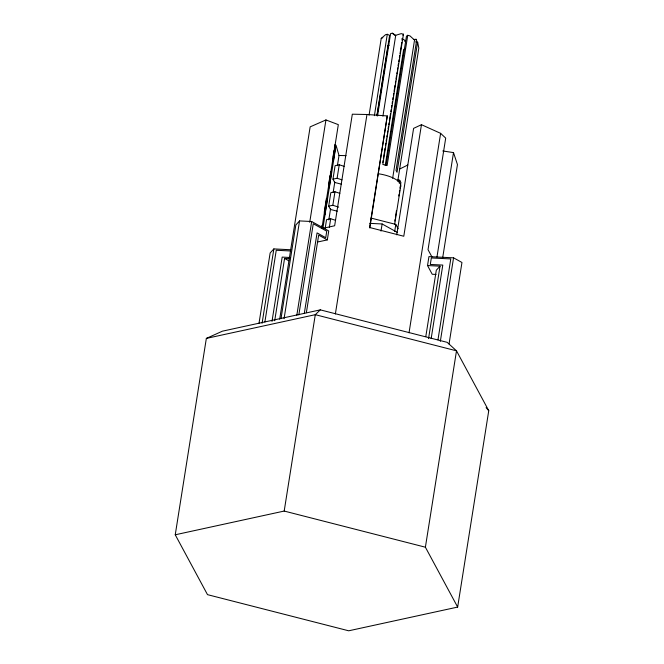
<?xml version="1.0" encoding="UTF-8"?>
<svg xmlns="http://www.w3.org/2000/svg" width="664" height="664" viewBox="0 0 664 664"><rect width="100%" height="100%" fill="white"/><g stroke="black" fill="none" stroke-linecap="round" stroke-linejoin="round"><path stroke-width="1" d="M323.443 228.208L334.648 225.768L352.318 114.2L366.968 114.498L387.278 115.934L369.798 227.935M175.246 534.786L206.346 338.408L222.44 331.17L320.305 309.864L447.146 342.333L456.5 350.824L488.754 410.701L457.654 607.079L348.708 630.8L207.5 594.654L175.246 534.786L284.192 511.056L425.392 547.202L457.654 607.079M259.018 323.235L270.148 252.959L273.867 248.909L290.791 249.755M262.089 323.26L273.867 248.909M264.894 321.982L276.249 250.262L290.749 250.984M271.991 321.417L282.183 257.101L289.869 257.483M274.705 320.729L284.565 258.454L289.371 258.694M279.685 319.21L310.146 126.865L325.941 119.943L338.325 124.641L321.949 228.018M280.996 318.662L295.837 224.963L299.555 220.913L311.673 221.51L328.738 230.956L327.319 239.903L317.425 242.053M284.067 318.687L299.555 220.913M309.731 222.299L325.941 119.943M296.833 315.209L311.673 221.51M298.825 314.91L313.267 223.726L326.754 231.188L325.725 237.687L317.06 232.89L304.286 313.541M306.37 312.686L318.662 235.106L327.319 239.903M321.7 228.283L322.156 225.395L322.696 228.374M330.099 175.271L328.572 184.907L329.112 187.895L331.245 174.4L330.705 171.42L330.398 173.345M332.996 156.953L334.067 150.213M334.374 148.279L334.83 145.391M322.895 228.175L336.034 145.267L339.013 155.476L337.395 165.709M325.177 228.325L326.547 219.651L330.689 218.746L335.561 220.323M337.262 211.193L330.464 209.45L328.688 206.155L330.821 192.66L334.963 191.763L339.835 193.332M341.537 184.21L334.739 182.467L332.963 179.164L335.096 165.676L339.238 164.772L344.11 166.34M328.804 219.933L330.589 208.679M333.179 192.303L334.797 182.077M284.192 511.056L315.292 314.678L320.305 309.864M329.319 227.428L330.689 218.746M328.688 206.155L332.83 205.259L334.963 191.763M332.963 179.164L337.104 178.267L339.238 164.772M335.37 313.997L366.968 114.498M369.059 115.212L381.219 38.437L385.568 34.669L387.286 34.296L389.61 35.358L376.878 115.727M374.388 115.685L387.286 34.296M377.052 115.47L388.075 45.857M377.542 115.976L390.59 33.574L392.308 33.2L395.727 35.275L401.23 33.64L403.446 34.213L382.821 164.431L387.112 165.535L407.737 35.308L409.962 35.881L414.535 40.089L392.648 178.292M382.921 116.15L395.727 35.275M387.278 115.934L369.607 227.503L403.787 236.251L421.457 124.683L440.622 133.348L445.702 138.104L428.031 249.672L431.932 256.918M382.788 162.464L383.111 160.422M383.427 158.389L385.045 148.221M385.527 145.167L385.85 143.133M386.166 141.1L386.489 139.058M386.813 137.025L387.137 134.991M387.461 132.958L387.784 130.924M388.1 128.891L388.423 126.849M388.747 124.815L389.071 122.782M389.394 120.748L390.523 113.627M390.839 111.593L391.162 109.56M391.486 107.526L391.81 105.485M392.133 103.451L392.457 101.418M392.773 99.384L393.096 97.351M393.42 95.317L393.744 93.284M394.067 91.242L395.03 85.141M395.354 83.108L395.678 81.074M396.001 79.041L396.483 75.986M396.806 73.953L397.13 71.911M397.445 69.878L397.769 67.844M398.093 65.811L398.417 63.777M398.74 61.744L399.064 59.71M399.379 57.668L399.703 55.635M400.027 53.601L401.803 42.413M402.118 40.38L402.442 38.346M385.244 165.502L403.563 49.817L405.032 48.372M385.991 165.402L406.459 36.196L407.737 35.308M380.995 231.113L382.132 223.967L369.748 223.353M415.623 41.857L417.631 42.064L397.006 172.283L396.026 170.465L416.652 40.247L416.145 39.3L413.39 39.483M397.753 181.147L418.826 48.065L417.631 42.064M399.23 183.139L399.686 180.243L397.819 179.878M394.806 221.079L395.113 219.153M395.42 217.219L396.491 210.471M398.782 196.013L399.081 194.087M399.388 192.162L399.695 190.236M400.002 188.302L400.915 182.517L399.686 180.243M394.673 224.291L400.749 185.928M394.665 231.562L395.794 224.407L370.919 218.041M396.74 234.832L413.597 128.376L421.457 124.683M409.024 332.855L440.622 133.348M436.065 274.448L432.222 274.257L427.533 265.55L428.944 256.611L453.562 257.831L461.961 262.488L449.055 343.96M436.97 257.001L453.504 152.595L442.764 150.969M425.798 336.582L436.306 270.223L440.024 266.173L427.533 265.55M428.546 338.657L440.024 266.173M442.697 257.682L457.446 164.572L453.504 152.595M431.16 338.582L442.797 265.077L430.305 264.455L431.334 257.964L450.781 258.927L437.966 339.86M440.332 341.346L453.562 257.831M425.392 547.202L456.5 350.824L315.292 314.678L206.346 338.408M402.932 35.292L403.446 34.213M399.745 168.996L407.829 164.996M381.219 38.437L382.829 37.649M414.535 40.089L416.145 39.3M387.344 45.866L389.179 45.318M339.013 155.476L346.068 155.633M337.104 178.267L341.977 179.836M332.83 205.259L338.673 207.143M382.132 223.967L397.238 232.334M284.565 258.454L288.765 260.778M395.113 35.574L392.308 33.2M486.098 407.63L488.754 410.701M395.794 224.407L398.143 228.756M334.98 144.428L335.519 147.408L333.386 160.904L332.847 157.924M401.811 38.877A4.482 1.685 9 0 1 404.716 41.409M378.928 173.852A23.041 8.665 9 0 1 400.243 187.381M326.431 198.403L324.298 211.899L324.837 214.879L326.97 201.383L326.431 198.403"/></g></svg>
